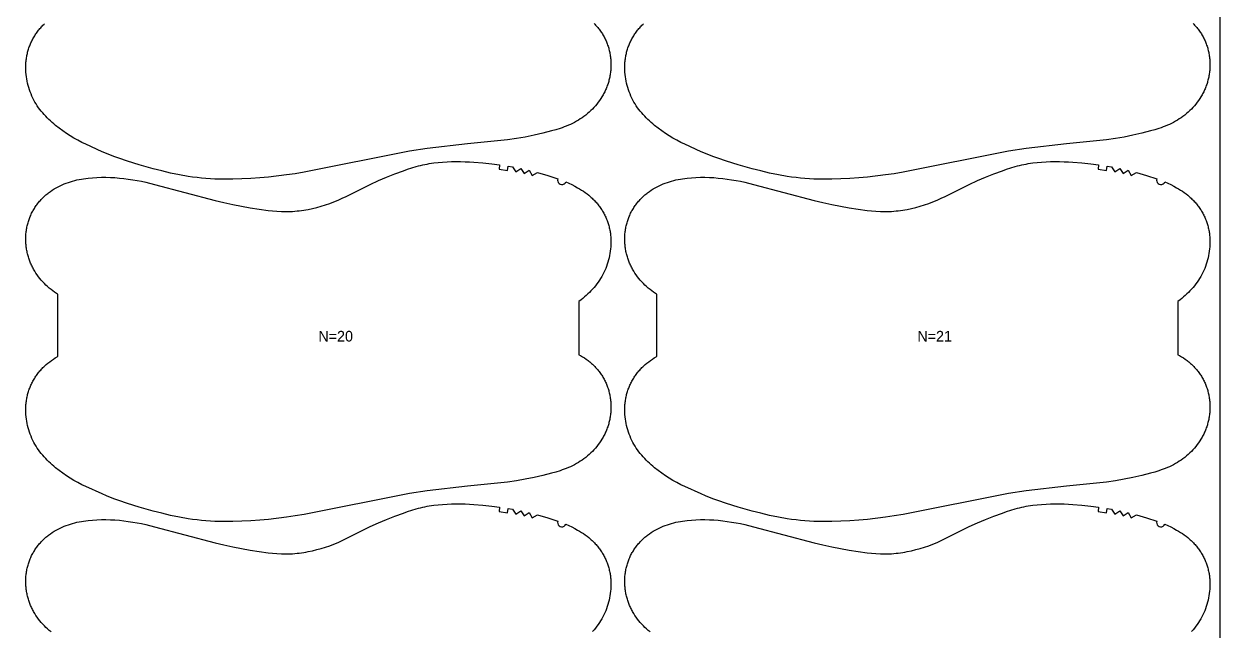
# Model space of a CAD drawing. Header units: inches. Extents: x -5 to 1955, y -83 to 1064.
# Drawn here: x 1396 to 1955, y 201 to 485 of the extents above; entities that cross this region are included whole.
import ezdxf

# ---------------------------------------------------------------- set-up
doc = ezdxf.new("R2010")
doc.units = ezdxf.units.IN

msp = doc.modelspace()

# ---------------------------------------------------------------- linework, layer by layer
at = {"layer": '1'}
for points in [[(-4.8683, -82.9227), (1954.9181, -82.9227), (1954.9181, 1063.9316), (-4.8683, 1063.9316), (-4.8683, -82.9227)], [(1649.0715, 411.095), (1651.8776, 409.7927), (1653.2537, 409.0848), (1654.6094, 408.3365), (1655.5142, 407.8059), (1656.4068, 407.2547), (1657.285, 406.6816), (1658.1469, 406.0853), (1658.9902, 405.4647), (1659.8131, 404.8185), (1660.6134, 404.1454), (1661.0044, 403.7984), (1661.3891, 403.4442), (1661.767, 403.0828), (1662.1382, 402.7142), (1662.5024, 402.3385), (1662.8596, 401.956), (1663.2096, 401.5668), (1663.5523, 401.171), (1663.8877, 400.7688), (1664.2155, 400.3604), (1664.5356, 399.9458), (1664.848, 399.5253), (1665.1525, 399.099), (1665.449, 398.667), (1665.7374, 398.2295), (1666.0175, 397.7867), (1666.2893, 397.3387), (1666.5525, 396.8857), (1666.8071, 396.4278), (1667.0531, 395.9652), (1667.2903, 395.498), (1667.5186, 395.0265), (1667.738, 394.5508), (1667.9484, 394.071), (1668.1498, 393.5875), (1668.342, 393.1002), (1668.5249, 392.6095), (1668.6985, 392.1155), (1668.8628, 391.6183), (1669.0176, 391.1181), (1669.1628, 390.6152), (1669.2984, 390.1096), (1669.4244, 389.6016), (1669.5405, 389.0913), (1669.6468, 388.579), (1669.7434, 388.0647), (1669.8302, 387.5486), (1669.9074, 387.031), (1669.9751, 386.512), (1670.0332, 385.9918), (1670.0819, 385.4705), (1670.1213, 384.9484), (1670.1514, 384.4256), (1670.1723, 383.9022), (1670.1867, 382.8548), (1670.1653, 381.8073), (1670.1084, 380.7614), (1670.0167, 379.7182), (1669.8908, 378.6788), (1669.7311, 377.6441), (1669.5383, 376.6149), (1669.3129, 375.5921), (1669.0554, 374.5767), (1668.7663, 373.5694), (1668.4463, 372.5713), (1668.0957, 371.5832), (1667.7147, 370.6064), (1667.3034, 369.6422), (1666.8617, 368.692), (1666.3898, 367.7569), (1665.8876, 366.8384), (1665.3553, 365.9377), (1664.7928, 365.0562), (1664.2005, 364.1948), (1663.58, 363.3533), (1662.9332, 362.5313), (1662.2622, 361.728), (1661.5687, 360.9431), (1660.8547, 360.176), (1660.1222, 359.4261), (1659.373, 358.6928), (1658.6089, 357.9758), (1657.8309, 357.2744), (1657.0396, 356.5882), (1656.2358, 355.9167), (1655.1867, 355.0856), (1655.1867, 330.2684), (1656.0088, 329.8219), (1656.9123, 329.2915), (1657.7973, 328.7306), (1658.6624, 328.1396), (1659.0869, 327.8329), (1659.5058, 327.5186), (1659.919, 327.197), (1660.3263, 326.8679), (1660.7274, 326.5314), (1661.1221, 326.1875), (1661.5103, 325.8363), (1661.8918, 325.4777), (1662.2665, 325.1119), (1662.634, 324.7389), (1662.9944, 324.3589), (1663.3474, 323.972), (1663.6929, 323.5784), (1664.0307, 323.1782), (1664.3608, 322.7716), (1664.6829, 322.3587), (1664.9969, 321.9396), (1665.3027, 321.5145), (1665.6001, 321.0835), (1665.8889, 320.6468), (1666.169, 320.2045), (1666.4403, 319.7568), (1666.7027, 319.3038), (1666.9558, 318.8457), (1667.1997, 318.3825), (1667.4343, 317.9146), (1667.6595, 317.442), (1667.8754, 316.965), (1668.0818, 316.4839), (1668.2787, 315.9987), (1668.4661, 315.5098), (1668.644, 315.0173), (1668.8124, 314.5213), (1668.9711, 314.0223), (1669.1202, 313.5202), (1669.2595, 313.0153), (1669.3892, 312.5079), (1669.5092, 311.9981), (1669.6193, 311.4862), (1669.7196, 310.9722), (1669.8101, 310.4565), (1669.8908, 309.9393), (1669.9616, 309.4206), (1670.0228, 308.9006), (1670.0742, 308.3796), (1670.1159, 307.8577), (1670.148, 307.3351), (1670.1705, 306.812), (1670.1834, 306.2885), (1670.1867, 305.7647), (1670.1806, 305.241), (1670.165, 304.7174), (1670.14, 304.1942), (1670.1056, 303.6714), (1670.0619, 303.1493), (1670.0088, 302.6281), (1669.9464, 302.1079), (1669.8748, 301.5889), (1669.7939, 301.0713), (1669.7038, 300.5552), (1669.6044, 300.0409), (1669.4959, 299.5285), (1669.3781, 299.0181), (1669.2512, 298.51), (1669.1151, 298.0044), (1668.9699, 297.5014), (1668.8156, 297.0011), (1668.6521, 296.5039), (1668.4795, 296.0097), (1668.2979, 295.519), (1668.1071, 295.0317), (1667.9074, 294.548), (1667.6986, 294.0683), (1667.4809, 293.5924), (1667.2545, 293.1206), (1667.0195, 292.653), (1666.7761, 292.1896), (1666.5244, 291.7306), (1666.2646, 291.276), (1665.9968, 290.8259), (1665.438, 289.9398), (1664.8492, 289.073), (1664.2316, 288.2264), (1663.5864, 287.4006), (1662.9148, 286.5965), (1662.2178, 285.8147), (1661.4961, 285.0556), (1660.7507, 284.32), (1659.9824, 283.6083), (1659.1921, 282.9212), (1658.3807, 282.2591), (1657.5489, 281.6228), (1656.6978, 281.0125), (1655.8284, 280.4286), (1654.9417, 279.871), (1654.0388, 279.3398), (1653.1209, 278.835), (1652.1891, 278.3568), (1651.2443, 277.9051), (1650.2877, 277.48), (1649.3204, 277.0812), (1648.3436, 276.7065), (1647.3583, 276.3536), (1646.3659, 276.0198), (1644.3639, 275.3999), (1642.3469, 274.8269), (1638.2924, 273.7691), (1634.2126, 272.8229), (1630.1062, 271.9935), (1625.9759, 271.2922), (1621.8264, 270.7209), (1603.08, 268.7315), (1584.3445, 266.6415), (1576.0743, 265.3002), (1526.7664, 255.5077), (1522.6306, 254.8416), (1518.4826, 254.252), (1510.1629, 253.2623), (1505.9901, 252.8909), (1501.8106, 252.6052), (1497.6264, 252.3999), (1493.4389, 252.2763), (1489.2492, 252.2427), (1485.0611, 252.3312), (1482.9691, 252.4324), (1480.8795, 252.5746), (1478.7932, 252.7587), (1476.7112, 252.9859), (1474.6343, 253.2562), (1472.5628, 253.567), (1468.4371, 254.2961), (1464.3353, 255.1472), (1460.2559, 256.1001), (1456.1975, 257.1396), (1449.5808, 259.0278), (1444.1569, 260.7364), (1440.184, 262.0698), (1438.2124, 262.7767), (1436.2561, 263.5221), (1434.3173, 264.3112), (1432.3924, 265.1351), (1424.7468, 268.5724), (1422.8594, 269.48), (1420.9987, 270.438), (1420.0811, 270.9409), (1419.1725, 271.4602), (1417.382, 272.5455), (1415.6273, 273.6892), (1413.9079, 274.8867), (1412.2247, 276.1347), (1410.5827, 277.4355), (1409.7789, 278.107), (1408.9876, 278.7932), (1408.2096, 279.4946), (1407.4455, 280.2116), (1406.6963, 280.9449), (1405.9638, 281.6948), (1405.2498, 282.4619), (1404.5563, 283.2468), (1403.8853, 284.0501), (1403.2385, 284.8721), (1402.618, 285.7136), (1402.0257, 286.575), (1401.4632, 287.4565), (1400.9309, 288.3572), (1400.4287, 289.2757), (1399.9568, 290.2108), (1399.5151, 291.161), (1399.1038, 292.1252), (1398.7228, 293.102), (1398.3722, 294.0901), (1398.0522, 295.0882), (1397.7631, 296.0955), (1397.5056, 297.1109), (1397.2802, 298.1337), (1397.0874, 299.1629), (1396.9277, 300.1976), (1396.8018, 301.237), (1396.7101, 302.2802), (1396.6532, 303.3261), (1396.6317, 304.3736), (1396.6462, 305.4211), (1396.6671, 305.9444), (1396.6972, 306.4672), (1396.7366, 306.9893), (1396.7853, 307.5106), (1396.8434, 308.0308), (1396.9111, 308.5498), (1396.9883, 309.0674), (1397.0751, 309.5835), (1397.1717, 310.0978), (1397.278, 310.6101), (1397.3941, 311.1204), (1397.52, 311.6284), (1397.6557, 312.134), (1397.8009, 312.6369), (1397.9557, 313.1371), (1398.1199, 313.6343), (1398.2936, 314.1283), (1398.4765, 314.619), (1398.6687, 315.1063), (1398.87, 315.5898), (1399.0805, 316.0696), (1399.2999, 316.5453), (1399.5282, 317.0168), (1399.7654, 317.484), (1400.0113, 317.9466), (1400.266, 318.4045), (1400.5292, 318.8576), (1400.801, 319.3055), (1401.0811, 319.7484), (1401.3695, 320.1858), (1401.666, 320.6178), (1401.9705, 321.0441), (1402.2829, 321.4646), (1402.603, 321.8792), (1402.9308, 322.2876), (1403.2662, 322.6898), (1403.6089, 323.0856), (1403.9589, 323.4748), (1404.3161, 323.8573), (1404.6803, 324.233), (1405.0515, 324.6016), (1405.4294, 324.963), (1405.814, 325.3172), (1406.2051, 325.6642), (1407.0054, 326.3373), (1407.8282, 326.9835), (1408.6716, 327.6041), (1409.5335, 328.2004), (1410.4117, 328.7735), (1411.3043, 329.3247), (1411.6317, 329.5167), (1411.6317, 358.5063), (1410.9901, 358.9098), (1410.1207, 359.4937), (1409.2696, 360.104), (1408.4378, 360.7403), (1407.6264, 361.4024), (1406.8361, 362.0895), (1406.0678, 362.8012), (1405.3224, 363.5368), (1404.6007, 364.2959), (1403.9037, 365.0777), (1403.2321, 365.8818), (1402.5869, 366.7076), (1401.9693, 367.5542), (1401.3805, 368.421), (1400.8216, 369.3071), (1400.5539, 369.7572), (1400.2941, 370.2118), (1400.0424, 370.6708), (1399.799, 371.1342), (1399.564, 371.6018), (1399.3376, 372.0736), (1399.1199, 372.5494), (1398.9111, 373.0292), (1398.7114, 373.5128), (1398.5206, 374.0001), (1398.339, 374.4909), (1398.1664, 374.9851), (1398.0029, 375.4823), (1397.8486, 375.9826), (1397.7034, 376.4856), (1397.5673, 376.9912), (1397.4404, 377.4993), (1397.3226, 378.0097), (1397.2141, 378.5221), (1397.1147, 379.0364), (1397.0246, 379.5525), (1396.9437, 380.0701), (1396.8721, 380.5891), (1396.8097, 381.1093), (1396.7566, 381.6305), (1396.7129, 382.1526), (1396.6785, 382.6754), (1396.6535, 383.1986), (1396.6379, 383.7222), (1396.6317, 384.2459), (1396.6351, 384.7697), (1396.648, 385.2932), (1396.6705, 385.8163), (1396.7026, 386.3389), (1396.7443, 386.8608), (1396.7957, 387.3818), (1396.8569, 387.9018), (1396.9277, 388.4205), (1397.0084, 388.9377), (1397.0989, 389.4534), (1397.1992, 389.9673), (1397.3093, 390.4793), (1397.4293, 390.9891), (1397.5589, 391.4965), (1397.6983, 392.0014), (1397.8474, 392.5034), (1398.0061, 393.0025), (1398.1745, 393.4985), (1398.3524, 393.991), (1398.5398, 394.4799), (1398.7367, 394.9651), (1398.9431, 395.4462), (1399.159, 395.9232), (1399.3842, 396.3957), (1399.6188, 396.8637), (1399.8627, 397.3269), (1400.1158, 397.785), (1400.3781, 398.238), (1400.6494, 398.6857), (1400.9296, 399.128), (1401.2184, 399.5647), (1401.5158, 399.9957), (1401.8216, 400.4208), (1402.1356, 400.8399), (1402.4577, 401.2528), (1402.7877, 401.6594), (1403.1256, 402.0596), (1403.4711, 402.4532), (1403.8241, 402.8401), (1404.1845, 403.2201), (1404.552, 403.5931), (1404.9266, 403.9589), (1405.3082, 404.3175), (1405.6964, 404.6687), (1406.0911, 405.0126), (1406.4922, 405.3491), (1406.8995, 405.6782), (1407.3126, 405.9998), (1407.7316, 406.3141), (1408.1561, 406.6208), (1409.0211, 407.2118), (1409.9062, 407.7727), (1410.8097, 408.3031), (1411.7302, 408.8031), (1412.6662, 409.2723), (1413.6166, 409.7114), (1414.5801, 410.1207), (1415.5556, 410.5007), (1416.542, 410.852), (1417.5381, 411.175), (1418.5429, 411.4703), (1419.555, 411.7384), (1420.5736, 411.9798), (1421.5978, 412.1957), (1422.627, 412.3876), (1423.6604, 412.5566), (1424.6976, 412.704), (1425.7377, 412.8313), (1427.8243, 413.0305), (1429.9154, 413.1631), (1432.0089, 413.2319), (1434.1032, 413.2383), (1436.1965, 413.1836), (1438.2874, 413.0696), (1440.375, 412.9005), (1442.4584, 412.6808), (1444.5368, 412.4151), (1446.6094, 412.1071), (1448.675, 411.757), (1450.7324, 411.3638), (1452.7807, 410.9267), (1456.8499, 409.9343), (1485.1945, 402.409), (1489.2681, 401.4308), (1493.3587, 400.5256), (1497.4658, 399.6995), (1501.5874, 398.9499), (1505.7223, 398.28), (1509.8746, 397.7247), (1511.9587, 397.5044), (1514.0471, 397.335), (1516.1385, 397.2281), (1517.185, 397.2017), (1518.2316, 397.1952), (1519.2783, 397.2098), (1520.3247, 397.2455), (1521.3703, 397.3019), (1522.4148, 397.3786), (1523.4578, 397.4753), (1524.4988, 397.5916), (1525.5375, 397.7273), (1526.5734, 397.8818), (1527.6062, 398.055), (1528.6357, 398.2461), (1530.6845, 398.6805), (1532.7185, 399.1808), (1534.7369, 399.7427), (1536.7384, 400.3628), (1538.7207, 401.0409), (1540.6815, 401.7776), (1542.6182, 402.5736), (1544.5299, 403.427), (1546.4213, 404.326), (1557.6649, 409.9442), (1561.4785, 411.6775), (1565.3388, 413.3057), (1569.2346, 414.8443), (1573.1644, 416.2972), (1575.1427, 416.9892), (1577.1326, 417.645), (1579.1373, 418.2498), (1580.1462, 418.5283), (1581.1598, 418.7885), (1582.1785, 419.0288), (1583.2019, 419.2495), (1584.2295, 419.451), (1585.2608, 419.6339), (1587.3328, 419.9461), (1589.4139, 420.1904), (1591.5006, 420.3717), (1593.5913, 420.496), (1595.6846, 420.5698), (1597.7793, 420.5996), (1599.8741, 420.5907), (1601.9683, 420.544), (1604.0611, 420.4591), (1606.1519, 420.3357), (1610.3255, 419.9793), (1614.4884, 419.5069), (1618.1596, 419.0186), (1617.8787, 417.0384), (1621.7927, 416.4429), (1622.114, 418.4169), (1624.0863, 418.0848), (1625.6874, 415.7638), (1628.0182, 417.3497), (1629.5542, 414.9872), (1631.9277, 416.5052), (1633.3896, 414.0968), (1635.8091, 415.5401), (1640.5998, 414.1123), (1645.3571, 412.577), (1645.228, 411.9705), (1645.2908, 411.3536), (1645.5396, 410.7857), (1645.9504, 410.3212), (1646.4837, 410.0049), (1647.0883, 409.8672), (1647.706, 409.9213), (1648.2774, 410.1621), (1648.7476, 410.5663), (1649.0715, 411.095)], [(1929.0715, 411.095), (1931.8776, 409.7927), (1933.2537, 409.0848), (1934.6094, 408.3365), (1935.5142, 407.8059), (1936.4068, 407.2547), (1937.285, 406.6816), (1938.1469, 406.0853), (1938.9902, 405.4647), (1939.8131, 404.8185), (1940.6134, 404.1454), (1941.0044, 403.7984), (1941.3891, 403.4442), (1941.767, 403.0828), (1942.1382, 402.7142), (1942.5024, 402.3385), (1942.8596, 401.956), (1943.2096, 401.5668), (1943.5523, 401.171), (1943.8877, 400.7688), (1944.2155, 400.3604), (1944.5356, 399.9458), (1944.848, 399.5253), (1945.1525, 399.099), (1945.449, 398.667), (1945.7374, 398.2295), (1946.0175, 397.7867), (1946.2893, 397.3387), (1946.5525, 396.8857), (1946.8071, 396.4278), (1947.0531, 395.9652), (1947.2903, 395.498), (1947.5186, 395.0265), (1947.738, 394.5508), (1947.9484, 394.071), (1948.1498, 393.5875), (1948.342, 393.1002), (1948.5249, 392.6095), (1948.6985, 392.1155), (1948.8628, 391.6183), (1949.0176, 391.1181), (1949.1628, 390.6152), (1949.2984, 390.1096), (1949.4244, 389.6016), (1949.5405, 389.0913), (1949.6468, 388.579), (1949.7434, 388.0647), (1949.8302, 387.5486), (1949.9074, 387.031), (1949.9751, 386.512), (1950.0332, 385.9918), (1950.0819, 385.4705), (1950.1213, 384.9484), (1950.1514, 384.4256), (1950.1723, 383.9022), (1950.1867, 382.8548), (1950.1653, 381.8073), (1950.1084, 380.7614), (1950.0167, 379.7182), (1949.8908, 378.6788), (1949.7311, 377.6441), (1949.5383, 376.6149), (1949.3129, 375.5921), (1949.0554, 374.5767), (1948.7663, 373.5694), (1948.4463, 372.5713), (1948.0957, 371.5832), (1947.7147, 370.6064), (1947.3034, 369.6422), (1946.8617, 368.692), (1946.3898, 367.7569), (1945.8876, 366.8384), (1945.3553, 365.9377), (1944.7928, 365.0562), (1944.2005, 364.1948), (1943.58, 363.3533), (1942.9332, 362.5313), (1942.2622, 361.728), (1941.5687, 360.9431), (1940.8547, 360.176), (1940.1222, 359.4261), (1939.373, 358.6928), (1938.6089, 357.9758), (1937.8309, 357.2744), (1937.0396, 356.5882), (1936.2358, 355.9167), (1935.1867, 355.0856), (1935.1867, 330.2684), (1936.0088, 329.8219), (1936.9123, 329.2915), (1937.7973, 328.7306), (1938.6624, 328.1396), (1939.0869, 327.8329), (1939.5058, 327.5186), (1939.919, 327.197), (1940.3263, 326.8679), (1940.7274, 326.5314), (1941.1221, 326.1875), (1941.5103, 325.8363), (1941.8918, 325.4777), (1942.2665, 325.1119), (1942.634, 324.7389), (1942.9944, 324.3589), (1943.3474, 323.972), (1943.6929, 323.5784), (1944.0307, 323.1782), (1944.3608, 322.7716), (1944.6829, 322.3587), (1944.9969, 321.9396), (1945.3027, 321.5145), (1945.6001, 321.0835), (1945.8889, 320.6468), (1946.169, 320.2045), (1946.4403, 319.7568), (1946.7027, 319.3038), (1946.9558, 318.8457), (1947.1997, 318.3825), (1947.4343, 317.9146), (1947.6595, 317.442), (1947.8754, 316.965), (1948.0818, 316.4839), (1948.2787, 315.9987), (1948.4661, 315.5098), (1948.644, 315.0173), (1948.8124, 314.5213), (1948.9711, 314.0223), (1949.1202, 313.5202), (1949.2595, 313.0153), (1949.3892, 312.5079), (1949.5092, 311.9981), (1949.6193, 311.4862), (1949.7196, 310.9722), (1949.8101, 310.4565), (1949.8908, 309.9393), (1949.9616, 309.4206), (1950.0228, 308.9006), (1950.0742, 308.3796), (1950.1159, 307.8577), (1950.148, 307.3351), (1950.1705, 306.812), (1950.1834, 306.2885), (1950.1867, 305.7647), (1950.1806, 305.241), (1950.165, 304.7174), (1950.14, 304.1942), (1950.1056, 303.6714), (1950.0619, 303.1493), (1950.0088, 302.6281), (1949.9464, 302.1079), (1949.8748, 301.5889), (1949.7939, 301.0713), (1949.7038, 300.5552), (1949.6044, 300.0409), (1949.4959, 299.5285), (1949.3781, 299.0181), (1949.2512, 298.51), (1949.1151, 298.0044), (1948.9699, 297.5014), (1948.8156, 297.0011), (1948.6521, 296.5039), (1948.4795, 296.0097), (1948.2979, 295.519), (1948.1071, 295.0317), (1947.9074, 294.548), (1947.6986, 294.0683), (1947.4809, 293.5924), (1947.2545, 293.1206), (1947.0195, 292.653), (1946.7761, 292.1896), (1946.5244, 291.7306), (1946.2646, 291.276), (1945.9968, 290.8259), (1945.438, 289.9398), (1944.8492, 289.073), (1944.2316, 288.2264), (1943.5864, 287.4006), (1942.9148, 286.5965), (1942.2178, 285.8147), (1941.4961, 285.0556), (1940.7507, 284.32), (1939.9824, 283.6083), (1939.1921, 282.9212), (1938.3807, 282.2591), (1937.5489, 281.6228), (1936.6978, 281.0125), (1935.8284, 280.4286), (1934.9417, 279.871), (1934.0388, 279.3398), (1933.1209, 278.835), (1932.1891, 278.3568), (1931.2443, 277.9051), (1930.2877, 277.48), (1929.3204, 277.0812), (1928.3436, 276.7065), (1927.3583, 276.3536), (1926.3659, 276.0198), (1924.3639, 275.3999), (1922.3469, 274.8269), (1918.2924, 273.7691), (1914.2126, 272.8229), (1910.1062, 271.9935), (1905.9759, 271.2922), (1901.8264, 270.7209), (1883.08, 268.7315), (1864.3445, 266.6415), (1856.0743, 265.3002), (1806.7664, 255.5077), (1802.6306, 254.8416), (1798.4826, 254.252), (1790.1629, 253.2623), (1785.9901, 252.8909), (1781.8106, 252.6052), (1777.6264, 252.3999), (1773.4389, 252.2763), (1769.2492, 252.2427), (1765.0611, 252.3312), (1762.9691, 252.4324), (1760.8795, 252.5746), (1758.7932, 252.7587), (1756.7112, 252.9859), (1754.6343, 253.2562), (1752.5628, 253.567), (1748.4371, 254.2961), (1744.3353, 255.1472), (1740.2559, 256.1001), (1736.1975, 257.1396), (1729.5808, 259.0278), (1724.1569, 260.7364), (1720.184, 262.0698), (1718.2124, 262.7767), (1716.2561, 263.5221), (1714.3173, 264.3112), (1712.3924, 265.1351), (1704.7468, 268.5724), (1702.8594, 269.48), (1700.9987, 270.438), (1700.0811, 270.9409), (1699.1725, 271.4602), (1697.382, 272.5455), (1695.6273, 273.6892), (1693.9079, 274.8867), (1692.2247, 276.1347), (1690.5827, 277.4355), (1689.7789, 278.107), (1688.9876, 278.7932), (1688.2096, 279.4946), (1687.4455, 280.2116), (1686.6963, 280.9449), (1685.9638, 281.6948), (1685.2498, 282.4619), (1684.5563, 283.2468), (1683.8853, 284.0501), (1683.2385, 284.8721), (1682.618, 285.7136), (1682.0257, 286.575), (1681.4632, 287.4565), (1680.9309, 288.3572), (1680.4287, 289.2757), (1679.9568, 290.2108), (1679.5151, 291.161), (1679.1038, 292.1252), (1678.7228, 293.102), (1678.3722, 294.0901), (1678.0522, 295.0882), (1677.7631, 296.0955), (1677.5056, 297.1109), (1677.2802, 298.1337), (1677.0874, 299.1629), (1676.9277, 300.1976), (1676.8018, 301.237), (1676.7101, 302.2802), (1676.6532, 303.3261), (1676.6317, 304.3736), (1676.6462, 305.4211), (1676.6671, 305.9444), (1676.6972, 306.4672), (1676.7366, 306.9893), (1676.7853, 307.5106), (1676.8434, 308.0308), (1676.9111, 308.5498), (1676.9883, 309.0674), (1677.0751, 309.5835), (1677.1717, 310.0978), (1677.278, 310.6101), (1677.3941, 311.1204), (1677.52, 311.6284), (1677.6557, 312.134), (1677.8009, 312.6369), (1677.9557, 313.1371), (1678.1199, 313.6343), (1678.2936, 314.1283), (1678.4765, 314.619), (1678.6687, 315.1063), (1678.87, 315.5898), (1679.0805, 316.0696), (1679.2999, 316.5453), (1679.5282, 317.0168), (1679.7654, 317.484), (1680.0113, 317.9466), (1680.266, 318.4045), (1680.5292, 318.8576), (1680.801, 319.3055), (1681.0811, 319.7484), (1681.3695, 320.1858), (1681.666, 320.6178), (1681.9705, 321.0441), (1682.2829, 321.4646), (1682.603, 321.8792), (1682.9308, 322.2876), (1683.2662, 322.6898), (1683.6089, 323.0856), (1683.9589, 323.4748), (1684.3161, 323.8573), (1684.6803, 324.233), (1685.0515, 324.6016), (1685.4294, 324.963), (1685.814, 325.3172), (1686.2051, 325.6642), (1687.0054, 326.3373), (1687.8282, 326.9835), (1688.6716, 327.6041), (1689.5335, 328.2004), (1690.4117, 328.7735), (1691.3043, 329.3247), (1691.6317, 329.5167), (1691.6317, 358.5063), (1690.9901, 358.9098), (1690.1207, 359.4937), (1689.2696, 360.104), (1688.4378, 360.7403), (1687.6264, 361.4024), (1686.8361, 362.0895), (1686.0678, 362.8012), (1685.3224, 363.5368), (1684.6007, 364.2959), (1683.9037, 365.0777), (1683.2321, 365.8818), (1682.5869, 366.7076), (1681.9693, 367.5542), (1681.3805, 368.421), (1680.8216, 369.3071), (1680.5539, 369.7572), (1680.2941, 370.2118), (1680.0424, 370.6708), (1679.799, 371.1342), (1679.564, 371.6018), (1679.3376, 372.0736), (1679.1199, 372.5494), (1678.9111, 373.0292), (1678.7114, 373.5128), (1678.5206, 374.0001), (1678.339, 374.4909), (1678.1664, 374.9851), (1678.0029, 375.4823), (1677.8486, 375.9826), (1677.7034, 376.4856), (1677.5673, 376.9912), (1677.4404, 377.4993), (1677.3226, 378.0097), (1677.2141, 378.5221), (1677.1147, 379.0364), (1677.0246, 379.5525), (1676.9437, 380.0701), (1676.8721, 380.5891), (1676.8097, 381.1093), (1676.7566, 381.6305), (1676.7129, 382.1526), (1676.6785, 382.6754), (1676.6535, 383.1986), (1676.6379, 383.7222), (1676.6317, 384.2459), (1676.6351, 384.7697), (1676.648, 385.2932), (1676.6705, 385.8163), (1676.7026, 386.3389), (1676.7443, 386.8608), (1676.7957, 387.3818), (1676.8569, 387.9018), (1676.9277, 388.4205), (1677.0084, 388.9377), (1677.0989, 389.4534), (1677.1992, 389.9673), (1677.3093, 390.4793), (1677.4293, 390.9891), (1677.5589, 391.4965), (1677.6983, 392.0014), (1677.8474, 392.5034), (1678.0061, 393.0025), (1678.1745, 393.4985), (1678.3524, 393.991), (1678.5398, 394.4799), (1678.7367, 394.9651), (1678.9431, 395.4462), (1679.159, 395.9232), (1679.3842, 396.3957), (1679.6188, 396.8637), (1679.8627, 397.3269), (1680.1158, 397.785), (1680.3781, 398.238), (1680.6494, 398.6857), (1680.9296, 399.128), (1681.2184, 399.5647), (1681.5158, 399.9957), (1681.8216, 400.4208), (1682.1356, 400.8399), (1682.4577, 401.2528), (1682.7877, 401.6594), (1683.1256, 402.0596), (1683.4711, 402.4532), (1683.8241, 402.8401), (1684.1845, 403.2201), (1684.552, 403.5931), (1684.9266, 403.9589), (1685.3082, 404.3175), (1685.6964, 404.6687), (1686.0911, 405.0126), (1686.4922, 405.3491), (1686.8995, 405.6782), (1687.3126, 405.9998), (1687.7316, 406.3141), (1688.1561, 406.6208), (1689.0211, 407.2118), (1689.9062, 407.7727), (1690.8097, 408.3031), (1691.7302, 408.8031), (1692.6662, 409.2723), (1693.6166, 409.7114), (1694.5801, 410.1207), (1695.5556, 410.5007), (1696.542, 410.852), (1697.5381, 411.175), (1698.5429, 411.4703), (1699.555, 411.7384), (1700.5736, 411.9798), (1701.5978, 412.1957), (1702.627, 412.3876), (1703.6604, 412.5566), (1704.6976, 412.704), (1705.7377, 412.8313), (1707.8243, 413.0305), (1709.9154, 413.1631), (1712.0089, 413.2319), (1714.1032, 413.2383), (1716.1965, 413.1836), (1718.2874, 413.0696), (1720.375, 412.9005), (1722.4584, 412.6808), (1724.5368, 412.4151), (1726.6094, 412.1071), (1728.675, 411.757), (1730.7324, 411.3638), (1732.7807, 410.9267), (1736.8499, 409.9343), (1765.1945, 402.409), (1769.2681, 401.4308), (1773.3587, 400.5256), (1777.4658, 399.6995), (1781.5874, 398.9499), (1785.7223, 398.28), (1789.8746, 397.7247), (1791.9587, 397.5044), (1794.0471, 397.335), (1796.1385, 397.2281), (1797.185, 397.2017), (1798.2316, 397.1952), (1799.2783, 397.2098), (1800.3247, 397.2455), (1801.3703, 397.3019), (1802.4148, 397.3786), (1803.4578, 397.4753), (1804.4988, 397.5916), (1805.5375, 397.7273), (1806.5734, 397.8818), (1807.6062, 398.055), (1808.6357, 398.2461), (1810.6845, 398.6805), (1812.7185, 399.1808), (1814.7369, 399.7427), (1816.7384, 400.3628), (1818.7207, 401.0409), (1820.6815, 401.7776), (1822.6182, 402.5736), (1824.5299, 403.427), (1826.4213, 404.326), (1837.6649, 409.9442), (1841.4785, 411.6775), (1845.3388, 413.3057), (1849.2346, 414.8443), (1853.1644, 416.2972), (1855.1427, 416.9892), (1857.1326, 417.645), (1859.1373, 418.2498), (1860.1462, 418.5283), (1861.1598, 418.7885), (1862.1785, 419.0288), (1863.2019, 419.2495), (1864.2295, 419.451), (1865.2608, 419.6339), (1867.3328, 419.9461), (1869.4139, 420.1904), (1871.5006, 420.3717), (1873.5913, 420.496), (1875.6846, 420.5698), (1877.7793, 420.5996), (1879.8741, 420.5907), (1881.9683, 420.544), (1884.0611, 420.4591), (1886.1519, 420.3357), (1890.3255, 419.9793), (1894.4884, 419.5069), (1898.1596, 419.0186), (1897.8787, 417.0384), (1901.7927, 416.4429), (1902.114, 418.4169), (1904.0863, 418.0848), (1905.6874, 415.7638), (1908.0182, 417.3497), (1909.5542, 414.9872), (1911.9277, 416.5052), (1913.3896, 414.0968), (1915.8091, 415.5401), (1920.5998, 414.1123), (1925.3571, 412.577), (1925.228, 411.9705), (1925.2908, 411.3536), (1925.5396, 410.7857), (1925.9504, 410.3212), (1926.4837, 410.0049), (1927.0883, 409.8672), (1927.706, 409.9213), (1928.2774, 410.1621), (1928.7476, 410.5663), (1929.0715, 411.095)]]:
    msp.add_lwpolyline(points, close=True, dxfattribs=at)
for points in [[(1662.2665, 485.1949), (1662.634, 484.8219), (1662.9944, 484.4419), (1663.3474, 484.055), (1663.6929, 483.6614), (1664.0307, 483.2612), (1664.3608, 482.8546), (1664.6829, 482.4417), (1664.9969, 482.0226), (1665.3027, 481.5975), (1665.6001, 481.1665), (1665.8889, 480.7298), (1666.169, 480.2875), (1666.4403, 479.8398), (1666.7027, 479.3868), (1666.9558, 478.9287), (1667.1997, 478.4655), (1667.4343, 477.9976), (1667.6595, 477.525), (1667.8754, 477.048), (1668.0818, 476.5669), (1668.2787, 476.0817), (1668.4661, 475.5928), (1668.644, 475.1003), (1668.8124, 474.6043), (1668.9711, 474.1053), (1669.1202, 473.6032), (1669.2595, 473.0983), (1669.3892, 472.5909), (1669.5092, 472.0811), (1669.6193, 471.5692), (1669.7196, 471.0552), (1669.8101, 470.5395), (1669.8908, 470.0223), (1669.9616, 469.5036), (1670.0228, 468.9836), (1670.0742, 468.4626), (1670.1159, 467.9407), (1670.148, 467.4181), (1670.1705, 466.895), (1670.1834, 466.3715), (1670.1867, 465.8477), (1670.1806, 465.324), (1670.165, 464.8004), (1670.14, 464.2772), (1670.1056, 463.7544), (1670.0619, 463.2323), (1670.0088, 462.7111), (1669.9464, 462.1909), (1669.8748, 461.6719), (1669.7939, 461.1543), (1669.7038, 460.6382), (1669.6044, 460.1239), (1669.4959, 459.6115), (1669.3781, 459.1011), (1669.2512, 458.593), (1669.1151, 458.0874), (1668.9699, 457.5844), (1668.8156, 457.0841), (1668.6521, 456.5869), (1668.4795, 456.0927), (1668.2979, 455.602), (1668.1071, 455.1147), (1667.9074, 454.631), (1667.6986, 454.1513), (1667.4809, 453.6754), (1667.2545, 453.2036), (1667.0195, 452.736), (1666.7761, 452.2726), (1666.5244, 451.8136), (1666.2646, 451.359), (1665.9968, 450.9089), (1665.438, 450.0228), (1664.8492, 449.156), (1664.2316, 448.3094), (1663.5864, 447.4836), (1662.9148, 446.6795), (1662.2178, 445.8977), (1661.4961, 445.1386), (1660.7507, 444.403), (1659.9824, 443.6913), (1659.1921, 443.0042), (1658.3807, 442.3421), (1657.5489, 441.7058), (1656.6978, 441.0955), (1655.8284, 440.5116), (1654.9417, 439.954), (1654.0388, 439.4228), (1653.1209, 438.918), (1652.1891, 438.4398), (1651.2443, 437.9881), (1650.2877, 437.563), (1649.3204, 437.1642), (1648.3436, 436.7895), (1647.3583, 436.4366), (1646.3659, 436.1028), (1644.3639, 435.4829), (1642.3469, 434.9099), (1638.2924, 433.8521), (1634.2126, 432.9059), (1630.1062, 432.0765), (1625.9759, 431.3752), (1621.8264, 430.8039), (1603.08, 428.8145), (1584.3445, 426.7245), (1576.0743, 425.3832), (1526.7664, 415.5907), (1522.6306, 414.9246), (1518.4826, 414.335), (1510.1629, 413.3453), (1505.9901, 412.9739), (1501.8106, 412.6882), (1497.6264, 412.4829), (1493.4389, 412.3593), (1489.2492, 412.3257), (1485.0611, 412.4142), (1482.9691, 412.5154), (1480.8795, 412.6576), (1478.7932, 412.8417), (1476.7112, 413.0689), (1474.6343, 413.3392), (1472.5628, 413.65), (1468.4371, 414.3791), (1464.3353, 415.2302), (1460.2559, 416.1831), (1456.1975, 417.2226), (1449.5808, 419.1108), (1444.1569, 420.8194), (1440.184, 422.1528), (1438.2124, 422.8597), (1436.2561, 423.6051), (1434.3173, 424.3942), (1432.3924, 425.2181), (1424.7468, 428.6554), (1422.8594, 429.563), (1420.9987, 430.521), (1420.0811, 431.0239), (1419.1725, 431.5432), (1417.382, 432.6285), (1415.6273, 433.7722), (1413.9079, 434.9697), (1412.2247, 436.2177), (1410.5827, 437.5185), (1409.7789, 438.19), (1408.9876, 438.8762), (1408.2096, 439.5776), (1407.4455, 440.2946), (1406.6963, 441.0279), (1405.9638, 441.7778), (1405.2498, 442.5449), (1404.5563, 443.3298), (1403.8853, 444.1331), (1403.2385, 444.9551), (1402.618, 445.7966), (1402.0257, 446.658), (1401.4632, 447.5395), (1400.9309, 448.4402), (1400.4287, 449.3587), (1399.9568, 450.2938), (1399.5151, 451.244), (1399.1038, 452.2082), (1398.7228, 453.185), (1398.3722, 454.1731), (1398.0522, 455.1712), (1397.7631, 456.1785), (1397.5056, 457.1939), (1397.2802, 458.2167), (1397.0874, 459.2459), (1396.9277, 460.2806), (1396.8018, 461.32), (1396.7101, 462.3632), (1396.6532, 463.4091), (1396.6317, 464.4566), (1396.6462, 465.5041), (1396.6671, 466.0274), (1396.6972, 466.5502), (1396.7366, 467.0723), (1396.7853, 467.5936), (1396.8434, 468.1138), (1396.9111, 468.6328), (1396.9883, 469.1504), (1397.0751, 469.6665), (1397.1717, 470.1808), (1397.278, 470.6931), (1397.3941, 471.2034), (1397.52, 471.7114), (1397.6557, 472.217), (1397.8009, 472.7199), (1397.9557, 473.2201), (1398.1199, 473.7173), (1398.2936, 474.2113), (1398.4765, 474.702), (1398.6687, 475.1893), (1398.87, 475.6728), (1399.0805, 476.1526), (1399.2999, 476.6283), (1399.5282, 477.0998), (1399.7654, 477.567), (1400.0113, 478.0296), (1400.266, 478.4875), (1400.5292, 478.9406), (1400.801, 479.3885), (1401.0811, 479.8314), (1401.3695, 480.2688), (1401.666, 480.7008), (1401.9705, 481.1271), (1402.2829, 481.5476), (1402.603, 481.9622), (1402.9308, 482.3706), (1403.2662, 482.7728), (1403.6089, 483.1686), (1403.9589, 483.5578), (1404.3161, 483.9403), (1404.6803, 484.316), (1405.0515, 484.6846), (1405.4294, 485.046)], [(1942.2665, 485.1949), (1942.634, 484.8219), (1942.9944, 484.4419), (1943.3474, 484.055), (1943.6929, 483.6614), (1944.0307, 483.2612), (1944.3608, 482.8546), (1944.6829, 482.4417), (1944.9969, 482.0226), (1945.3027, 481.5975), (1945.6001, 481.1665), (1945.8889, 480.7298), (1946.169, 480.2875), (1946.4403, 479.8398), (1946.7027, 479.3868), (1946.9558, 478.9287), (1947.1997, 478.4655), (1947.4343, 477.9976), (1947.6595, 477.525), (1947.8754, 477.048), (1948.0818, 476.5669), (1948.2787, 476.0817), (1948.4661, 475.5928), (1948.644, 475.1003), (1948.8124, 474.6043), (1948.9711, 474.1053), (1949.1202, 473.6032), (1949.2595, 473.0983), (1949.3892, 472.5909), (1949.5092, 472.0811), (1949.6193, 471.5692), (1949.7196, 471.0552), (1949.8101, 470.5395), (1949.8908, 470.0223), (1949.9616, 469.5036), (1950.0228, 468.9836), (1950.0742, 468.4626), (1950.1159, 467.9407), (1950.148, 467.4181), (1950.1705, 466.895), (1950.1834, 466.3715), (1950.1867, 465.8477), (1950.1806, 465.324), (1950.165, 464.8004), (1950.14, 464.2772), (1950.1056, 463.7544), (1950.0619, 463.2323), (1950.0088, 462.7111), (1949.9464, 462.1909), (1949.8748, 461.6719), (1949.7939, 461.1543), (1949.7038, 460.6382), (1949.6044, 460.1239), (1949.4959, 459.6115), (1949.3781, 459.1011), (1949.2512, 458.593), (1949.1151, 458.0874), (1948.9699, 457.5844), (1948.8156, 457.0841), (1948.6521, 456.5869), (1948.4795, 456.0927), (1948.2979, 455.602), (1948.1071, 455.1147), (1947.9074, 454.631), (1947.6986, 454.1513), (1947.4809, 453.6754), (1947.2545, 453.2036), (1947.0195, 452.736), (1946.7761, 452.2726), (1946.5244, 451.8136), (1946.2646, 451.359), (1945.9968, 450.9089), (1945.438, 450.0228), (1944.8492, 449.156), (1944.2316, 448.3094), (1943.5864, 447.4836), (1942.9148, 446.6795), (1942.2178, 445.8977), (1941.4961, 445.1386), (1940.7507, 444.403), (1939.9824, 443.6913), (1939.1921, 443.0042), (1938.3807, 442.3421), (1937.5489, 441.7058), (1936.6978, 441.0955), (1935.8284, 440.5116), (1934.9417, 439.954), (1934.0388, 439.4228), (1933.1209, 438.918), (1932.1891, 438.4398), (1931.2443, 437.9881), (1930.2877, 437.563), (1929.3204, 437.1642), (1928.3436, 436.7895), (1927.3583, 436.4366), (1926.3659, 436.1028), (1924.3639, 435.4829), (1922.3469, 434.9099), (1918.2924, 433.8521), (1914.2126, 432.9059), (1910.1062, 432.0765), (1905.9759, 431.3752), (1901.8264, 430.8039), (1883.08, 428.8145), (1864.3445, 426.7245), (1856.0743, 425.3832), (1806.7664, 415.5907), (1802.6306, 414.9246), (1798.4826, 414.335), (1790.1629, 413.3453), (1785.9901, 412.9739), (1781.8106, 412.6882), (1777.6264, 412.4829), (1773.4389, 412.3593), (1769.2492, 412.3257), (1765.0611, 412.4142), (1762.9691, 412.5154), (1760.8795, 412.6576), (1758.7932, 412.8417), (1756.7112, 413.0689), (1754.6343, 413.3392), (1752.5628, 413.65), (1748.4371, 414.3791), (1744.3353, 415.2302), (1740.2559, 416.1831), (1736.1975, 417.2226), (1729.5808, 419.1108), (1724.1569, 420.8194), (1720.184, 422.1528), (1718.2124, 422.8597), (1716.2561, 423.6051), (1714.3173, 424.3942), (1712.3924, 425.2181), (1704.7468, 428.6554), (1702.8594, 429.563), (1700.9987, 430.521), (1700.0811, 431.0239), (1699.1725, 431.5432), (1697.382, 432.6285), (1695.6273, 433.7722), (1693.9079, 434.9697), (1692.2247, 436.2177), (1690.5827, 437.5185), (1689.7789, 438.19), (1688.9876, 438.8762), (1688.2096, 439.5776), (1687.4455, 440.2946), (1686.6963, 441.0279), (1685.9638, 441.7778), (1685.2498, 442.5449), (1684.5563, 443.3298), (1683.8853, 444.1331), (1683.2385, 444.9551), (1682.618, 445.7966), (1682.0257, 446.658), (1681.4632, 447.5395), (1680.9309, 448.4402), (1680.4287, 449.3587), (1679.9568, 450.2938), (1679.5151, 451.244), (1679.1038, 452.2082), (1678.7228, 453.185), (1678.3722, 454.1731), (1678.0522, 455.1712), (1677.7631, 456.1785), (1677.5056, 457.1939), (1677.2802, 458.2167), (1677.0874, 459.2459), (1676.9277, 460.2806), (1676.8018, 461.32), (1676.7101, 462.3632), (1676.6532, 463.4091), (1676.6317, 464.4566), (1676.6462, 465.5041), (1676.6671, 466.0274), (1676.6972, 466.5502), (1676.7366, 467.0723), (1676.7853, 467.5936), (1676.8434, 468.1138), (1676.9111, 468.6328), (1676.9883, 469.1504), (1677.0751, 469.6665), (1677.1717, 470.1808), (1677.278, 470.6931), (1677.3941, 471.2034), (1677.52, 471.7114), (1677.6557, 472.217), (1677.8009, 472.7199), (1677.9557, 473.2201), (1678.1199, 473.7173), (1678.2936, 474.2113), (1678.4765, 474.702), (1678.6687, 475.1893), (1678.87, 475.6728), (1679.0805, 476.1526), (1679.2999, 476.6283), (1679.5282, 477.0998), (1679.7654, 477.567), (1680.0113, 478.0296), (1680.266, 478.4875), (1680.5292, 478.9406), (1680.801, 479.3885), (1681.0811, 479.8314), (1681.3695, 480.2688), (1681.666, 480.7008), (1681.9705, 481.1271), (1682.2829, 481.5476), (1682.603, 481.9622), (1682.9308, 482.3706), (1683.2662, 482.7728), (1683.6089, 483.1686), (1683.9589, 483.5578), (1684.3161, 483.9403), (1684.6803, 484.316), (1685.0515, 484.6846), (1685.4294, 485.046)], [(1408.4378, 200.6573), (1407.6264, 201.3194), (1406.8361, 202.0065), (1406.0678, 202.7182), (1405.3224, 203.4538), (1404.6007, 204.2129), (1403.9037, 204.9947), (1403.2321, 205.7988), (1402.5869, 206.6246), (1401.9693, 207.4712), (1401.3805, 208.338), (1400.8216, 209.2241), (1400.5539, 209.6742), (1400.2941, 210.1288), (1400.0424, 210.5878), (1399.799, 211.0512), (1399.564, 211.5188), (1399.3376, 211.9906), (1399.1199, 212.4664), (1398.9111, 212.9462), (1398.7114, 213.4298), (1398.5206, 213.9171), (1398.339, 214.4079), (1398.1664, 214.9021), (1398.0029, 215.3993), (1397.8486, 215.8996), (1397.7034, 216.4026), (1397.5673, 216.9082), (1397.4404, 217.4163), (1397.3226, 217.9267), (1397.2141, 218.4391), (1397.1147, 218.9534), (1397.0246, 219.4695), (1396.9437, 219.9871), (1396.8721, 220.5061), (1396.8097, 221.0263), (1396.7566, 221.5475), (1396.7129, 222.0696), (1396.6785, 222.5924), (1396.6535, 223.1156), (1396.6379, 223.6392), (1396.6317, 224.1629), (1396.6351, 224.6867), (1396.648, 225.2102), (1396.6705, 225.7333), (1396.7026, 226.2559), (1396.7443, 226.7778), (1396.7957, 227.2988), (1396.8569, 227.8188), (1396.9277, 228.3375), (1397.0084, 228.8547), (1397.0989, 229.3704), (1397.1992, 229.8843), (1397.3093, 230.3963), (1397.4293, 230.9061), (1397.5589, 231.4135), (1397.6983, 231.9184), (1397.8474, 232.4204), (1398.0061, 232.9195), (1398.1745, 233.4155), (1398.3524, 233.908), (1398.5398, 234.3969), (1398.7367, 234.8821), (1398.9431, 235.3632), (1399.159, 235.8402), (1399.3842, 236.3127), (1399.6188, 236.7807), (1399.8627, 237.2439), (1400.1158, 237.702), (1400.3781, 238.155), (1400.6494, 238.6027), (1400.9296, 239.045), (1401.2184, 239.4817), (1401.5158, 239.9127), (1401.8216, 240.3378), (1402.1356, 240.7569), (1402.4577, 241.1698), (1402.7877, 241.5764), (1403.1256, 241.9766), (1403.4711, 242.3702), (1403.8241, 242.7571), (1404.1845, 243.1371), (1404.552, 243.5101), (1404.9266, 243.8759), (1405.3082, 244.2345), (1405.6964, 244.5857), (1406.0911, 244.9296), (1406.4922, 245.2661), (1406.8995, 245.5952), (1407.3126, 245.9168), (1407.7316, 246.2311), (1408.1561, 246.5378), (1409.0211, 247.1288), (1409.9062, 247.6897), (1410.8097, 248.2201), (1411.7302, 248.7201), (1412.6662, 249.1893), (1413.6166, 249.6284), (1414.5801, 250.0377), (1415.5556, 250.4177), (1416.542, 250.769), (1417.5381, 251.092), (1418.5429, 251.3873), (1419.555, 251.6554), (1420.5736, 251.8968), (1421.5978, 252.1127), (1422.627, 252.3046), (1423.6604, 252.4736), (1424.6976, 252.621), (1425.7377, 252.7483), (1427.8243, 252.9475), (1429.9154, 253.0801), (1432.0089, 253.1489), (1434.1032, 253.1553), (1436.1965, 253.1006), (1438.2874, 252.9866), (1440.375, 252.8175), (1442.4584, 252.5978), (1444.5368, 252.3321), (1446.6094, 252.0241), (1448.675, 251.674), (1450.7324, 251.2808), (1452.7807, 250.8437), (1456.8499, 249.8513), (1485.1945, 242.326), (1489.2681, 241.3478), (1493.3587, 240.4426), (1497.4658, 239.6165), (1501.5874, 238.8669), (1505.7223, 238.197), (1509.8746, 237.6417), (1511.9587, 237.4214), (1514.0471, 237.252), (1516.1385, 237.1451), (1517.185, 237.1187), (1518.2316, 237.1122), (1519.2783, 237.1268), (1520.3247, 237.1625), (1521.3703, 237.2189), (1522.4148, 237.2956), (1523.4578, 237.3923), (1524.4988, 237.5086), (1525.5375, 237.6443), (1526.5734, 237.7988), (1527.6062, 237.972), (1528.6357, 238.1631), (1530.6845, 238.5975), (1532.7185, 239.0978), (1534.7369, 239.6597), (1536.7384, 240.2798), (1538.7207, 240.9579), (1540.6815, 241.6946), (1542.6182, 242.4906), (1544.5299, 243.344), (1546.4213, 244.243), (1557.6649, 249.8612), (1561.4785, 251.5945), (1565.3388, 253.2227), (1569.2346, 254.7613), (1573.1644, 256.2142), (1575.1427, 256.9062), (1577.1326, 257.562), (1579.1373, 258.1668), (1580.1462, 258.4453), (1581.1598, 258.7055), (1582.1785, 258.9458), (1583.2019, 259.1665), (1584.2295, 259.368), (1585.2608, 259.5509), (1587.3328, 259.8631), (1589.4139, 260.1074), (1591.5006, 260.2887), (1593.5913, 260.413), (1595.6846, 260.4868), (1597.7793, 260.5166), (1599.8741, 260.5077), (1601.9683, 260.461), (1604.0611, 260.3761), (1606.1519, 260.2527), (1610.3255, 259.8963), (1614.4884, 259.4239), (1618.1596, 258.9356), (1617.8787, 256.9554), (1621.7927, 256.3599), (1622.114, 258.3339), (1624.0863, 258.0018), (1625.6874, 255.6808), (1628.0182, 257.2667), (1629.5542, 254.9042), (1631.9277, 256.4222), (1633.3896, 254.0138), (1635.8091, 255.4571), (1640.5998, 254.0293), (1645.3571, 252.494), (1645.228, 251.8875), (1645.2908, 251.2706), (1645.5396, 250.7027), (1645.9504, 250.2382), (1646.4837, 249.9219), (1647.0883, 249.7842), (1647.706, 249.8383), (1648.2774, 250.0791), (1648.7476, 250.4833), (1649.0715, 251.012), (1649.0715, 251.012), (1651.8776, 249.7097), (1653.2537, 249.0018), (1654.6094, 248.2535), (1655.5142, 247.7229), (1656.4068, 247.1717), (1657.285, 246.5986), (1658.1469, 246.0023), (1658.9902, 245.3817), (1659.8131, 244.7355), (1660.6134, 244.0624), (1661.0044, 243.7154), (1661.3891, 243.3612), (1661.767, 242.9998), (1662.1382, 242.6312), (1662.5024, 242.2555), (1662.8596, 241.873), (1663.2096, 241.4838), (1663.5523, 241.088), (1663.8877, 240.6858), (1664.2155, 240.2774), (1664.5356, 239.8628), (1664.848, 239.4423), (1665.1525, 239.016), (1665.449, 238.584), (1665.7374, 238.1465), (1666.0175, 237.7037), (1666.2893, 237.2557), (1666.5525, 236.8027), (1666.8071, 236.3448), (1667.0531, 235.8822), (1667.2903, 235.415), (1667.5186, 234.9435), (1667.738, 234.4678), (1667.9484, 233.988), (1668.1498, 233.5045), (1668.342, 233.0172), (1668.5249, 232.5265), (1668.6985, 232.0325), (1668.8628, 231.5353), (1669.0176, 231.0351), (1669.1628, 230.5322), (1669.2984, 230.0266), (1669.4244, 229.5186), (1669.5405, 229.0083), (1669.6468, 228.496), (1669.7434, 227.9817), (1669.8302, 227.4656), (1669.9074, 226.948), (1669.9751, 226.429), (1670.0332, 225.9088), (1670.0819, 225.3875), (1670.1213, 224.8654), (1670.1514, 224.3426), (1670.1723, 223.8192), (1670.1867, 222.7718), (1670.1653, 221.7243), (1670.1084, 220.6784), (1670.0167, 219.6352), (1669.8908, 218.5958), (1669.7311, 217.5611), (1669.5383, 216.5319), (1669.3129, 215.5091), (1669.0554, 214.4937), (1668.7663, 213.4864), (1668.4463, 212.4883), (1668.0957, 211.5002), (1667.7147, 210.5234), (1667.3034, 209.5592), (1666.8617, 208.609), (1666.3898, 207.6739), (1665.8876, 206.7554), (1665.3553, 205.8547), (1664.7928, 204.9732), (1664.2005, 204.1118), (1663.58, 203.2703), (1662.9332, 202.4483), (1662.2622, 201.645), (1661.5687, 200.8601)], [(1688.4378, 200.6573), (1687.6264, 201.3194), (1686.8361, 202.0065), (1686.0678, 202.7182), (1685.3224, 203.4538), (1684.6007, 204.2129), (1683.9037, 204.9947), (1683.2321, 205.7988), (1682.5869, 206.6246), (1681.9693, 207.4712), (1681.3805, 208.338), (1680.8216, 209.2241), (1680.5539, 209.6742), (1680.2941, 210.1288), (1680.0424, 210.5878), (1679.799, 211.0512), (1679.564, 211.5188), (1679.3376, 211.9906), (1679.1199, 212.4664), (1678.9111, 212.9462), (1678.7114, 213.4298), (1678.5206, 213.9171), (1678.339, 214.4079), (1678.1664, 214.9021), (1678.0029, 215.3993), (1677.8486, 215.8996), (1677.7034, 216.4026), (1677.5673, 216.9082), (1677.4404, 217.4163), (1677.3226, 217.9267), (1677.2141, 218.4391), (1677.1147, 218.9534), (1677.0246, 219.4695), (1676.9437, 219.9871), (1676.8721, 220.5061), (1676.8097, 221.0263), (1676.7566, 221.5475), (1676.7129, 222.0696), (1676.6785, 222.5924), (1676.6535, 223.1156), (1676.6379, 223.6392), (1676.6317, 224.1629), (1676.6351, 224.6867), (1676.648, 225.2102), (1676.6705, 225.7333), (1676.7026, 226.2559), (1676.7443, 226.7778), (1676.7957, 227.2988), (1676.8569, 227.8188), (1676.9277, 228.3375), (1677.0084, 228.8547), (1677.0989, 229.3704), (1677.1992, 229.8843), (1677.3093, 230.3963), (1677.4293, 230.9061), (1677.5589, 231.4135), (1677.6983, 231.9184), (1677.8474, 232.4204), (1678.0061, 232.9195), (1678.1745, 233.4155), (1678.3524, 233.908), (1678.5398, 234.3969), (1678.7367, 234.8821), (1678.9431, 235.3632), (1679.159, 235.8402), (1679.3842, 236.3127), (1679.6188, 236.7807), (1679.8627, 237.2439), (1680.1158, 237.702), (1680.3781, 238.155), (1680.6494, 238.6027), (1680.9296, 239.045), (1681.2184, 239.4817), (1681.5158, 239.9127), (1681.8216, 240.3378), (1682.1356, 240.7569), (1682.4577, 241.1698), (1682.7877, 241.5764), (1683.1256, 241.9766), (1683.4711, 242.3702), (1683.8241, 242.7571), (1684.1845, 243.1371), (1684.552, 243.5101), (1684.9266, 243.8759), (1685.3082, 244.2345), (1685.6964, 244.5857), (1686.0911, 244.9296), (1686.4922, 245.2661), (1686.8995, 245.5952), (1687.3126, 245.9168), (1687.7316, 246.2311), (1688.1561, 246.5378), (1689.0211, 247.1288), (1689.9062, 247.6897), (1690.8097, 248.2201), (1691.7302, 248.7201), (1692.6662, 249.1893), (1693.6166, 249.6284), (1694.5801, 250.0377), (1695.5556, 250.4177), (1696.542, 250.769), (1697.5381, 251.092), (1698.5429, 251.3873), (1699.555, 251.6554), (1700.5736, 251.8968), (1701.5978, 252.1127), (1702.627, 252.3046), (1703.6604, 252.4736), (1704.6976, 252.621), (1705.7377, 252.7483), (1707.8243, 252.9475), (1709.9154, 253.0801), (1712.0089, 253.1489), (1714.1032, 253.1553), (1716.1965, 253.1006), (1718.2874, 252.9866), (1720.375, 252.8175), (1722.4584, 252.5978), (1724.5368, 252.3321), (1726.6094, 252.0241), (1728.675, 251.674), (1730.7324, 251.2808), (1732.7807, 250.8437), (1736.8499, 249.8513), (1765.1945, 242.326), (1769.2681, 241.3478), (1773.3587, 240.4426), (1777.4658, 239.6165), (1781.5874, 238.8669), (1785.7223, 238.197), (1789.8746, 237.6417), (1791.9587, 237.4214), (1794.0471, 237.252), (1796.1385, 237.1451), (1797.185, 237.1187), (1798.2316, 237.1122), (1799.2783, 237.1268), (1800.3247, 237.1625), (1801.3703, 237.2189), (1802.4148, 237.2956), (1803.4578, 237.3923), (1804.4988, 237.5086), (1805.5375, 237.6443), (1806.5734, 237.7988), (1807.6062, 237.972), (1808.6357, 238.1631), (1810.6845, 238.5975), (1812.7185, 239.0978), (1814.7369, 239.6597), (1816.7384, 240.2798), (1818.7207, 240.9579), (1820.6815, 241.6946), (1822.6182, 242.4906), (1824.5299, 243.344), (1826.4213, 244.243), (1837.6649, 249.8612), (1841.4785, 251.5945), (1845.3388, 253.2227), (1849.2346, 254.7613), (1853.1644, 256.2142), (1855.1427, 256.9062), (1857.1326, 257.562), (1859.1373, 258.1668), (1860.1462, 258.4453), (1861.1598, 258.7055), (1862.1785, 258.9458), (1863.2019, 259.1665), (1864.2295, 259.368), (1865.2608, 259.5509), (1867.3328, 259.8631), (1869.4139, 260.1074), (1871.5006, 260.2887), (1873.5913, 260.413), (1875.6846, 260.4868), (1877.7793, 260.5166), (1879.8741, 260.5077), (1881.9683, 260.461), (1884.0611, 260.3761), (1886.1519, 260.2527), (1890.3255, 259.8963), (1894.4884, 259.4239), (1898.1596, 258.9356), (1897.8787, 256.9554), (1901.7927, 256.3599), (1902.114, 258.3339), (1904.0863, 258.0018), (1905.6874, 255.6808), (1908.0182, 257.2667), (1909.5542, 254.9042), (1911.9277, 256.4222), (1913.3896, 254.0138), (1915.8091, 255.4571), (1920.5998, 254.0293), (1925.3571, 252.494), (1925.228, 251.8875), (1925.2908, 251.2706), (1925.5396, 250.7027), (1925.9504, 250.2382), (1926.4837, 249.9219), (1927.0883, 249.7842), (1927.706, 249.8383), (1928.2774, 250.0791), (1928.7476, 250.4833), (1929.0715, 251.012), (1929.0715, 251.012), (1931.8776, 249.7097), (1933.2537, 249.0018), (1934.6094, 248.2535), (1935.5142, 247.7229), (1936.4068, 247.1717), (1937.285, 246.5986), (1938.1469, 246.0023), (1938.9902, 245.3817), (1939.8131, 244.7355), (1940.6134, 244.0624), (1941.0044, 243.7154), (1941.3891, 243.3612), (1941.767, 242.9998), (1942.1382, 242.6312), (1942.5024, 242.2555), (1942.8596, 241.873), (1943.2096, 241.4838), (1943.5523, 241.088), (1943.8877, 240.6858), (1944.2155, 240.2774), (1944.5356, 239.8628), (1944.848, 239.4423), (1945.1525, 239.016), (1945.449, 238.584), (1945.7374, 238.1465), (1946.0175, 237.7037), (1946.2893, 237.2557), (1946.5525, 236.8027), (1946.8071, 236.3448), (1947.0531, 235.8822), (1947.2903, 235.415), (1947.5186, 234.9435), (1947.738, 234.4678), (1947.9484, 233.988), (1948.1498, 233.5045), (1948.342, 233.0172), (1948.5249, 232.5265), (1948.6985, 232.0325), (1948.8628, 231.5353), (1949.0176, 231.0351), (1949.1628, 230.5322), (1949.2984, 230.0266), (1949.4244, 229.5186), (1949.5405, 229.0083), (1949.6468, 228.496), (1949.7434, 227.9817), (1949.8302, 227.4656), (1949.9074, 226.948), (1949.9751, 226.429), (1950.0332, 225.9088), (1950.0819, 225.3875), (1950.1213, 224.8654), (1950.1514, 224.3426), (1950.1723, 223.8192), (1950.1867, 222.7718), (1950.1653, 221.7243), (1950.1084, 220.6784), (1950.0167, 219.6352), (1949.8908, 218.5958), (1949.7311, 217.5611), (1949.5383, 216.5319), (1949.3129, 215.5091), (1949.0554, 214.4937), (1948.7663, 213.4864), (1948.4463, 212.4883), (1948.0957, 211.5002), (1947.7147, 210.5234), (1947.3034, 209.5592), (1946.8617, 208.609), (1946.3898, 207.6739), (1945.8876, 206.7554), (1945.3553, 205.8547), (1944.7928, 204.9732), (1944.2005, 204.1118), (1943.58, 203.2703), (1942.9332, 202.4483), (1942.2622, 201.645), (1941.5687, 200.8601)]]:
    msp.add_lwpolyline(points, dxfattribs=at)

# ---------------------------------------------------------------- texts
for s, p in [('N=20', (1533.4092, 336.4211)), ('N=21', (1813.4092, 336.4211))]:
    msp.add_text(s, height=5, dxfattribs=at).set_placement(p)

doc.saveas('drawing.dxf')
